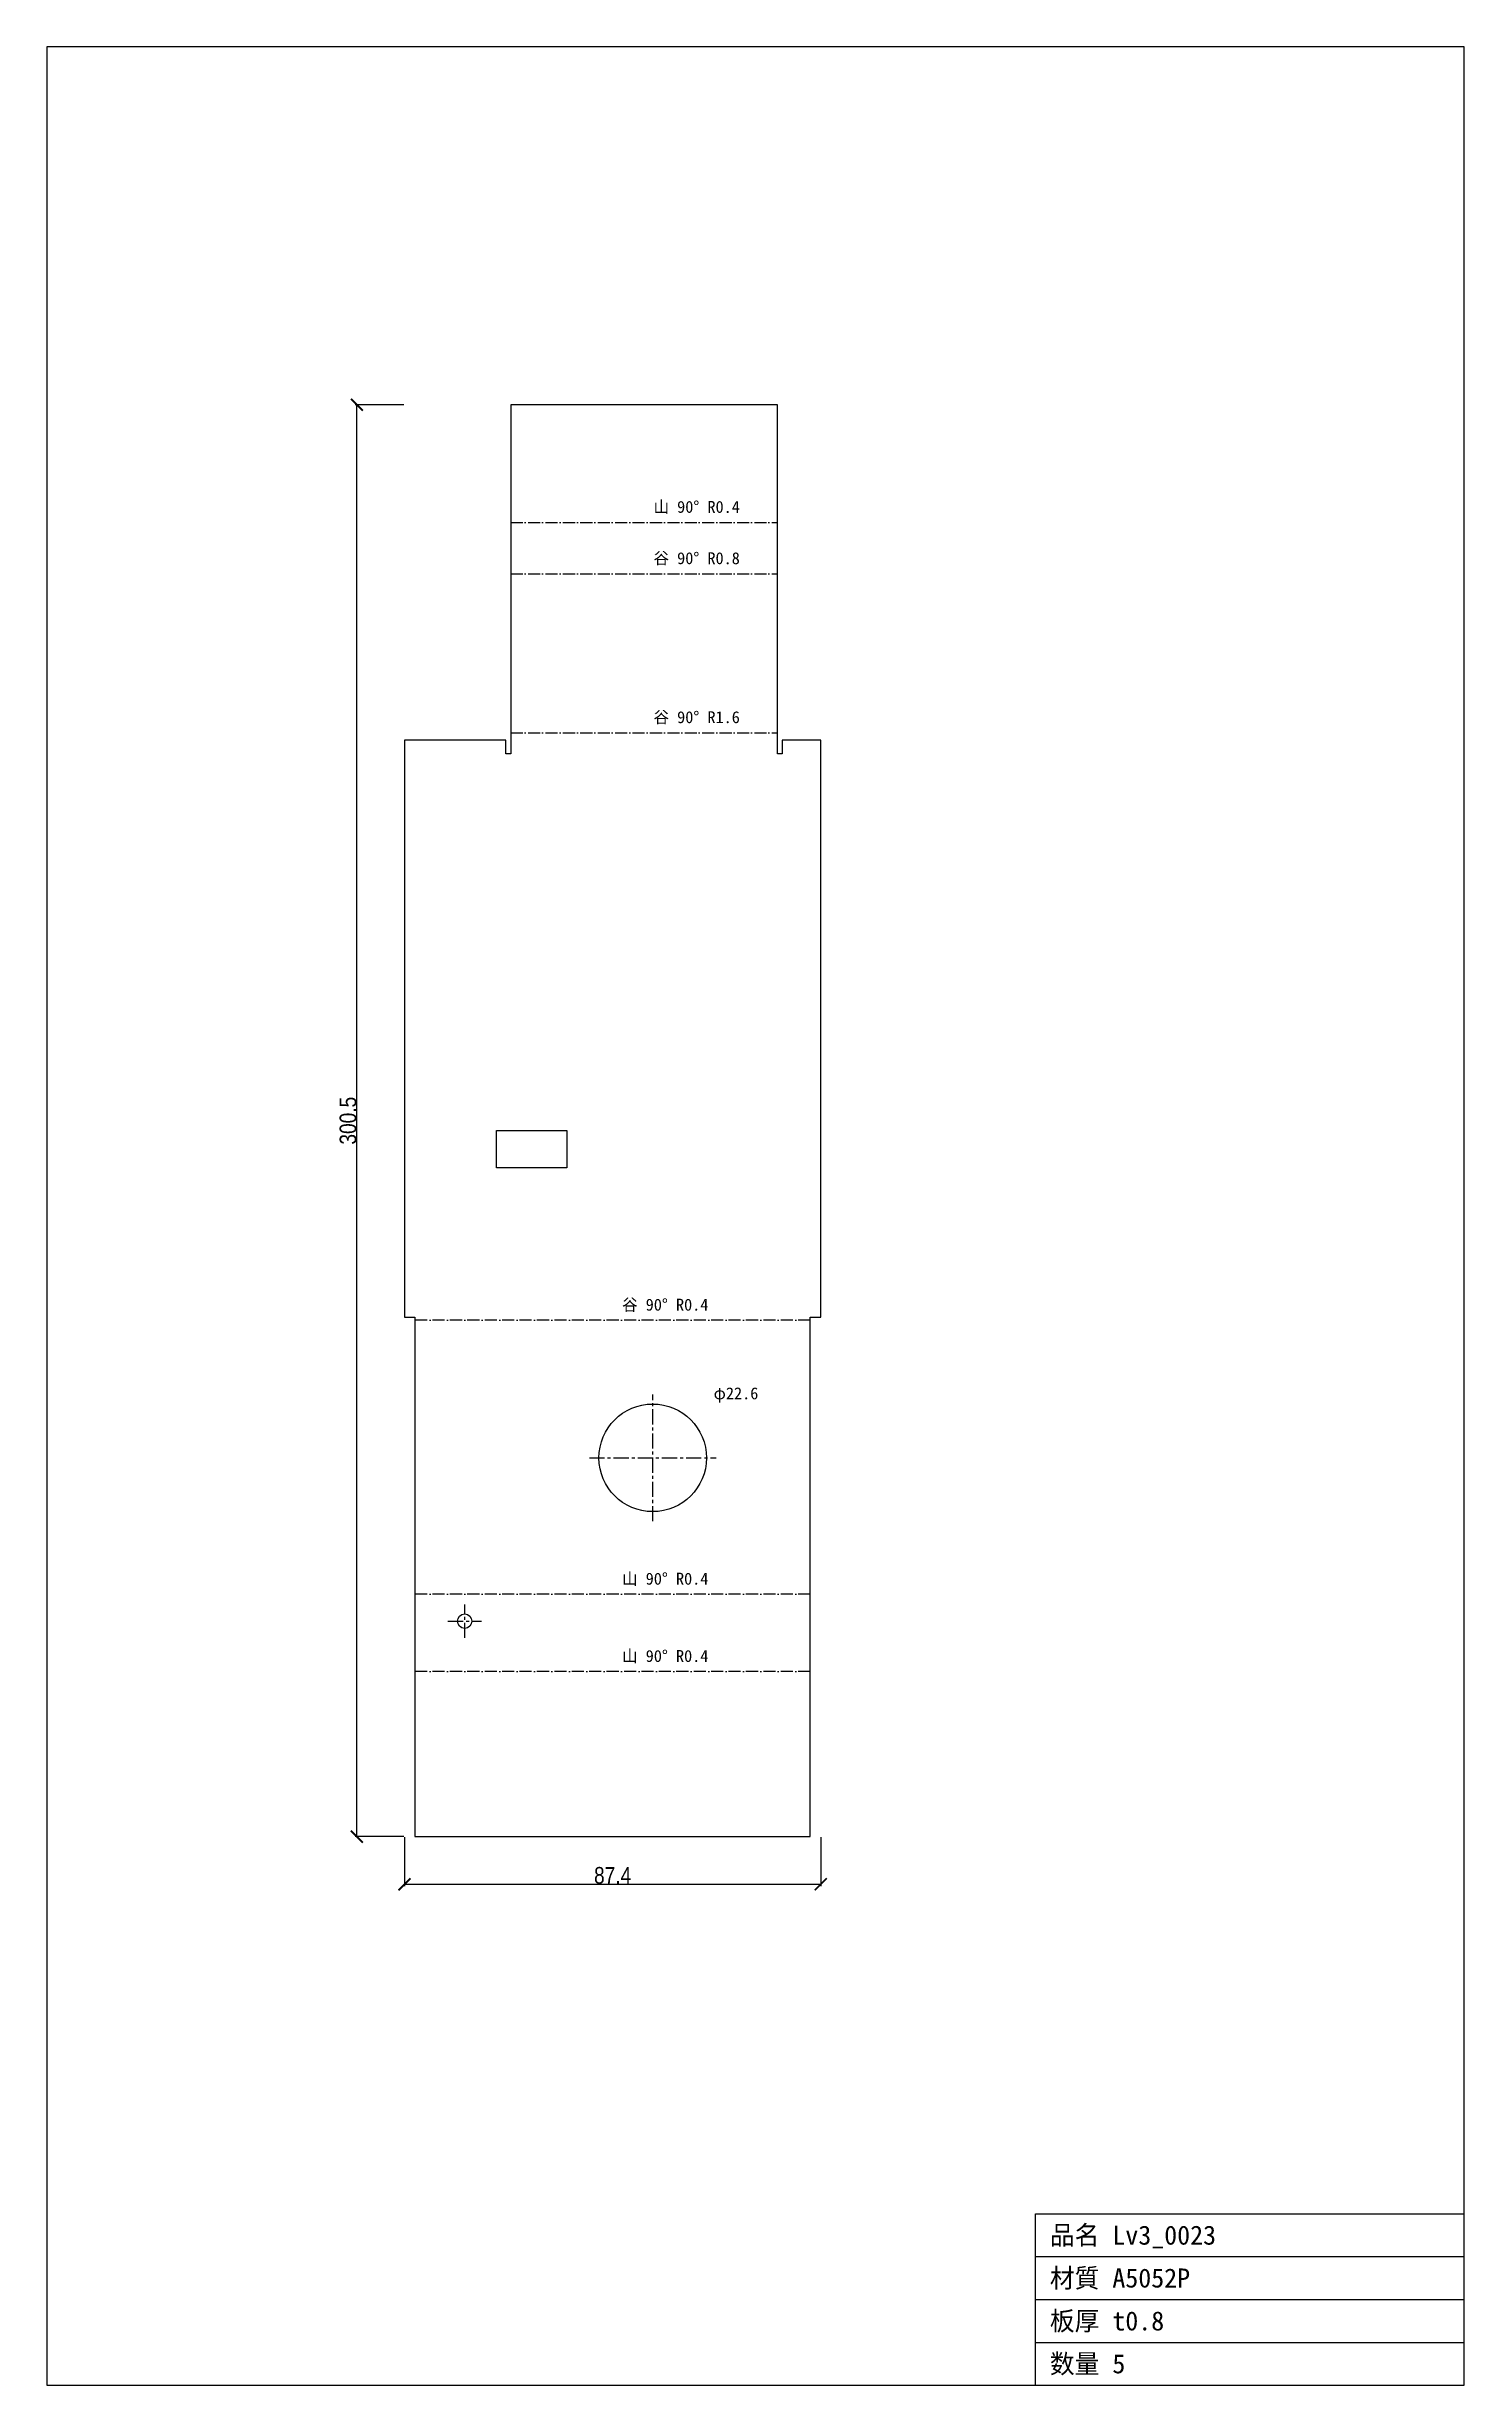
# Model space of a CAD drawing. Header units: millimetres. Extents: x -75 to 223, y -224 to 267.
import ezdxf

# ---------------------------------------------------------------- set-up
doc = ezdxf.new("R2010")
doc.units = ezdxf.units.MM
doc.linetypes.add('CENTER', pattern=[5.08, 3.175, -0.635, 0.635, -0.635])
doc.linetypes.add('DASHDOT', pattern=[3.556, 2.54, -0.508, 0, -0.508])
for name, color, linetype in [('BEND', 7, 'Continuous'), ('CENTER', 7, 'Continuous'), ('CUT', 7, 'Continuous'), ('DIM', 7, 'Continuous'), ('FRAME', 7, 'Continuous'), ('TEXT', 7, 'Continuous')]:
    doc.layers.add(name, color=color, linetype=linetype)
doc.styles.add('OpenSansCondensed-Light', font='OpenSansCondensed-Light.ttf')
doc.dimstyles.new('EZDXF', dxfattribs={"dimtxt": 0.25, "dimasz": 0.175, "dimexe": 0.375, "dimexo": 0.125, "dimgap": 0.1, "dimtad": 1, "dimlfac": 100, "dimzin": 12, "dimdsep": 46, "dimtxsty": 'OpenSansCondensed-Light', "dimblk": 'ARCHTICK', "dimcen": 2.5, "dimazin": 3, "dimtfac": 0.5, "dimtmove": 2, "dimatfit": 3})

# ---------------------------------------------------------------- blocks, each defined once
blk = doc.blocks.new('_ARCHTICK')
at = {"color": 0, "linetype": 'BYBLOCK', "const_width": 0.15}
blk.add_lwpolyline([(-0.5, -0.5), (0.5, 0.5)], dxfattribs=at)

msp = doc.modelspace()

# ---------------------------------------------------------------- linework, layer by layer
at = {"layer": 'BEND', "color": 4, "linetype": 'DASHDOT'}
for p, q in [((22.29, 166.78), (78.29, 166.78)), ((22.29, 156.01), (78.29, 156.01)), ((22.29, 122.65), (78.29, 122.65)), ((85.19, -0.63), (2.2, -0.63)), ((85.19, -58.13), (2.2, -58.13)), ((85.19, -74.35), (2.2, -74.35))]:
    msp.add_line(p, q, dxfattribs=at)
at = {"layer": 'CENTER', "color": 1, "linetype": 'CENTER'}
for p, q in [((52.11, -42.81), (52.11, -16.23)), ((38.82, -29.52), (65.4, -29.52)), ((9.12, -63.79), (16.14, -63.79)), ((12.63, -67.3), (12.63, -60.28))]:
    msp.add_line(p, q, dxfattribs=at)
at = {"layer": 'CUT'}
for p, q in [((78.29, 191.47), (22.29, 191.47)), ((22.29, 191.47), (22.29, 118.18)), ((78.29, 118.18), (78.29, 191.47)), ((21.29, 121.08), (0, 121.08)), ((0, 121.08), (0, 0)), ((21.29, 118.18), (21.29, 121.08)), ((22.29, 118.18), (21.29, 118.18)), ((79.29, 118.18), (78.29, 118.18)), ((87.39, 121.08), (79.29, 121.08)), ((79.29, 121.08), (79.29, 118.18)), ((87.39, 0), (87.39, 121.08)), ((19.31, 31.37), (19.31, 39.15)), ((19.31, 39.15), (34.1, 39.15)), ((34.1, 39.15), (34.1, 31.37)), ((34.1, 31.37), (19.31, 31.37)), ((0, 0), (2.2, 0)), ((2.2, 0), (2.2, -109.01)), ((85.19, -109.01), (85.19, 0)), ((85.19, 0), (87.39, 0)), ((2.2, -109.01), (85.19, -109.01))]:
    msp.add_line(p, q, dxfattribs=at)
for centre, radius in [((52.11, -29.52), 11.29), ((12.63, -63.79), 1.51)]:
    msp.add_circle(centre, radius, dxfattribs=at)
at = {"layer": 'FRAME'}
for p, q in [((222.5, 266.58), (-75.12, 266.58)), ((-75.12, 266.58), (-75.12, -224.13)), ((222.5, -224.13), (222.5, 266.58)), ((132.5, -224.13), (132.5, -188.13)), ((132.5, -188.13), (222.5, -188.13)), ((132.5, -197.13), (222.5, -197.13)), ((132.5, -206.13), (222.5, -206.13)), ((132.5, -215.13), (222.5, -215.13)), ((-75.12, -224.13), (222.5, -224.13))]:
    msp.add_line(p, q, dxfattribs=at)

# ---------------------------------------------------------------- texts
at = {"layer": 'TEXT'}
for s, height, p in [('山 90° R0.4', 2.5, (52.29, 168.78)), ('谷 90° R0.8', 2.5, (52.29, 158.01)), ('谷 90° R1.6', 2.5, (52.29, 124.65)), ('谷 90° R0.4', 2.5, (45.69, 1.37)), ('φ22.6', 2.5, (64.9, -17.23)), ('山 90° R0.4', 2.5, (45.69, -56.13)), ('山 90° R0.4', 2.5, (45.69, -72.35)), ('品名 Lv3_0023', 4, (135.5, -194.63)), ('材質 A5052P', 4, (135.5, -203.63)), ('板厚 t0.8', 4, (135.5, -212.63)), ('数量 5', 4, (135.5, -221.63))]:
    msp.add_text(s, height=height, dxfattribs=at).set_placement(p)

# ---------------------------------------------------------------- dimensions: what is measured, and where the dimension line sits
at = {"layer": 'DIM'}
msp.add_linear_dim(base=(-10, -109.01), p1=(0, -109.01), p2=(0, 191.47), angle=90, dimstyle='EZDXF', override={"dimtxt": 3.5, "dimasz": 2.5, "dimdec": 1, "dimlfac": 1}, dxfattribs=at).render()
msp.add_linear_dim(base=(0, -119.01), p1=(0, -109.01), p2=(87.39, -109.01), dimstyle='EZDXF', override={"dimtxt": 3.5, "dimasz": 2.5, "dimdec": 1, "dimlfac": 1}, dxfattribs=at).render()

doc.saveas('drawing.dxf')
